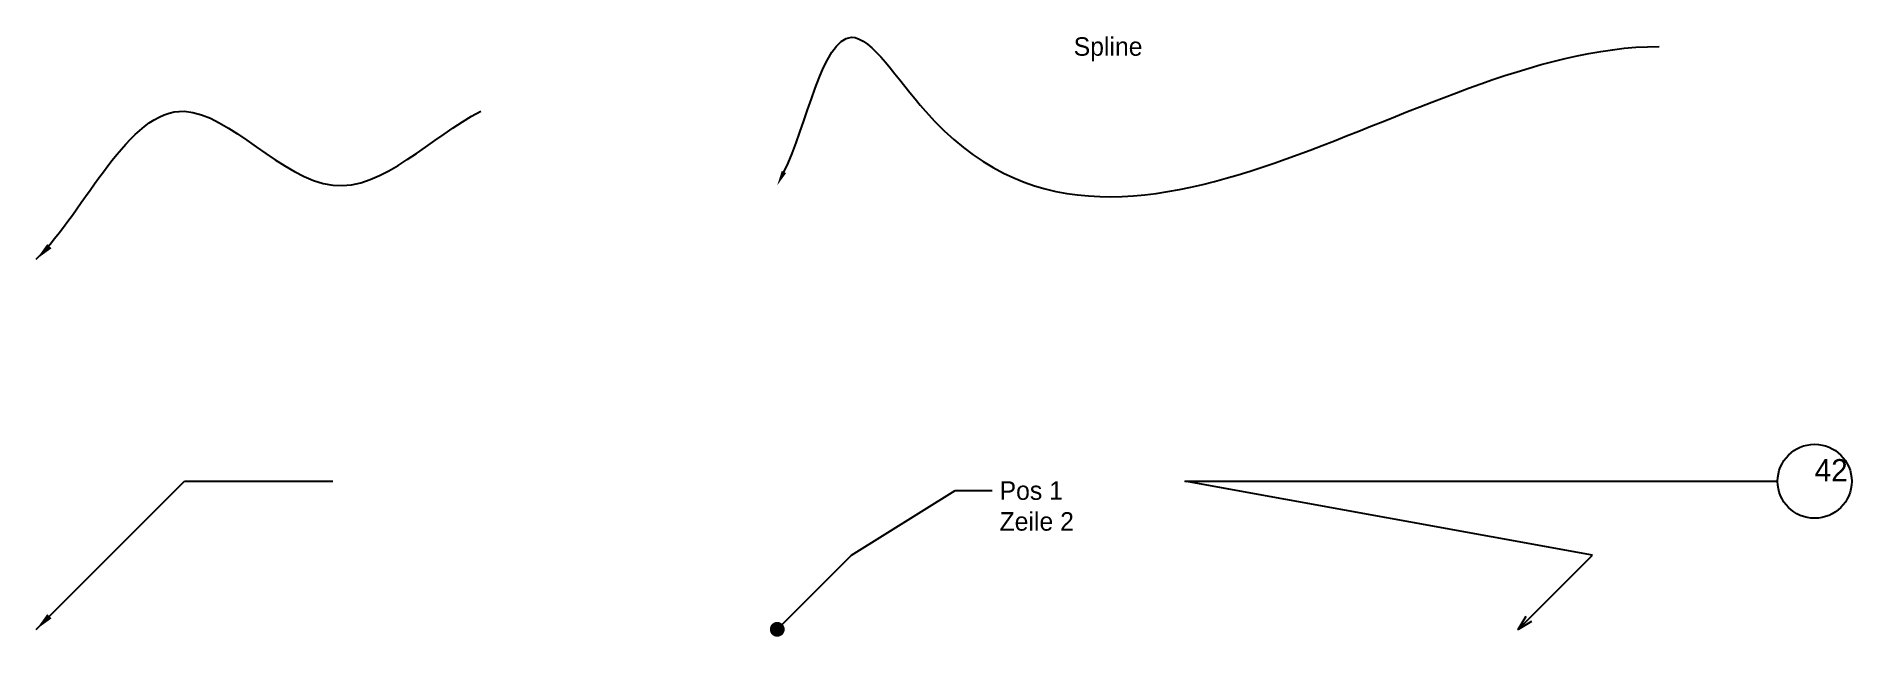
# Model space of a CAD drawing. Header units: metres. Extents: x 0 to 24.5, y -0.1 to 8.
import ezdxf
from ezdxf import colors
from ezdxf.entities.mleader import LeaderData, LeaderLine
from ezdxf.math import Vec2, Vec3

# ---------------------------------------------------------------- set-up
doc = ezdxf.new("R2010")
doc.units = ezdxf.units.M
doc.dimstyles.new('ARCH', dxfattribs={"dimtxt": 0.25, "dimasz": 0.25, "dimexe": 1.25, "dimexo": 0.625, "dimtad": 1, "dimcen": 2.5, "dimazin": 3, "dimtfac": 1, "dimtmove": 0, "dimatfit": 3})

# ---------------------------------------------------------------- blocks, each defined once
blk = doc.blocks.new('_DOT')
at = {"color": 0, "linetype": 'BYBLOCK'}
blk.add_line((-0.5, 0), (-1, 0), dxfattribs=at)
at = {"color": 0, "linetype": 'BYBLOCK', "const_width": 0.5}
blk.add_lwpolyline([(-0.25, 0, 1), (0.25, 0, 1)], format="xyb", close=True, dxfattribs=at)
blk = doc.blocks.new('TAG')
blk.add_circle((0, 0), 0.5)
blk.add_attdef('NR', (0, 0), '', height=0.3)
blk = doc.blocks.new('_OPEN30')
at = {"color": 0, "linetype": 'BYBLOCK'}
blk.add_line((0, 0), (-1, 0), dxfattribs=at)
blk.add_lwpolyline([(-1, 0.26), (0, 0), (-1, -0.26)], dxfattribs=at)

msp = doc.modelspace()

# ---------------------------------------------------------------- leaders
at = {"path_type": 1}
msp.add_leader([(0, 5), (2, 7), (4, 6), (6, 7)], dimstyle='ARCH', dxfattribs=at)
msp.add_leader([(0, 0), (2, 2), (4, 2)], dimstyle='ARCH')
ml = msp.add_multileader_mtext('Standard')
ml.set_content('Spline')
ml.set_leader_properties()
ml.build(insert=Vec2(0, 0))
ml.multileader.update_dxf_attribs({"leader_type": 2, "has_dogleg": 0, "arrow_head_size": 0.2})
ctx = ml.context
ctx.base_point, ctx.char_height, ctx.arrow_head_size, ctx.landing_gap_size = Vec3(13.9, 7.875), 0.25, 0.2, 0.1
notes = []
notes.append((ctx, [(0, (1, 1, 0), (13.9, 7.875), (1, 0), 8, [(0, [(10, 6), (11, 8), (12, 7)], 0, [])])]))
ctx.mtext.insert = Vec3(14, 8)
ml = msp.add_multileader_block('Standard')
ml.set_content('TAG')
ml.set_attribute('NR', '42')
ml.set_leader_properties(linetype='ByLayer')
ml.set_arrow_properties(name='OPEN30')
ml.build(insert=Vec2(0, 0))
ml.multileader.update_dxf_attribs({"arrow_head_size": 0.2})
ctx = ml.context
ctx.base_point, ctx.arrow_head_size = Vec3(23.5, 2), 0.2
notes.append((ctx, [(0, (1, 1, 0), (15.5, 2), (1, 0), 8, [(0, [(20, 0), (21, 1)], 0, [])])]))
ctx.block.insert = Vec3(24, 2)
ml = msp.add_multileader_mtext('Standard')
ml.set_content('Pos 1\\PZeile 2')
ml.set_leader_properties(linetype='ByLayer')
ml.set_arrow_properties(name='DOT')
ml.build(insert=Vec2(0, 0))
ml.multileader.update_dxf_attribs({"dogleg_length": 0.5, "arrow_head_size": 0.2})
ctx = ml.context
ctx.base_point, ctx.char_height, ctx.arrow_head_size, ctx.landing_gap_size = Vec3(12.9, 1.875), 0.25, 0.2, 0.1
notes.append((ctx, [(0, (1, 1, 0), (12.4, 1.875), (1, 0), 0.5, [(0, [(10, 0), (11, 1)], 0, [])])]))
ctx.mtext.insert = Vec3(13, 2)
for ctx, leaders in notes:
    for number, flags, end, landing, length, lines in leaders:
        leader = LeaderData()
        leader.index, (leader.has_last_leader_line, leader.has_dogleg_vector, leader.attachment_direction) = number, flags
        leader.last_leader_point, leader.dogleg_vector, leader.dogleg_length = Vec3(end), Vec3(landing), length
        for number, points, colour, breaks in lines:
            line = LeaderLine()
            line.index, line.vertices, line.color, line.breaks = number, Vec3.list(points), colors.encode_raw_color(colour), breaks
            leader.lines.append(line)
        ctx.leaders.append(leader)

doc.saveas('drawing.dxf')
